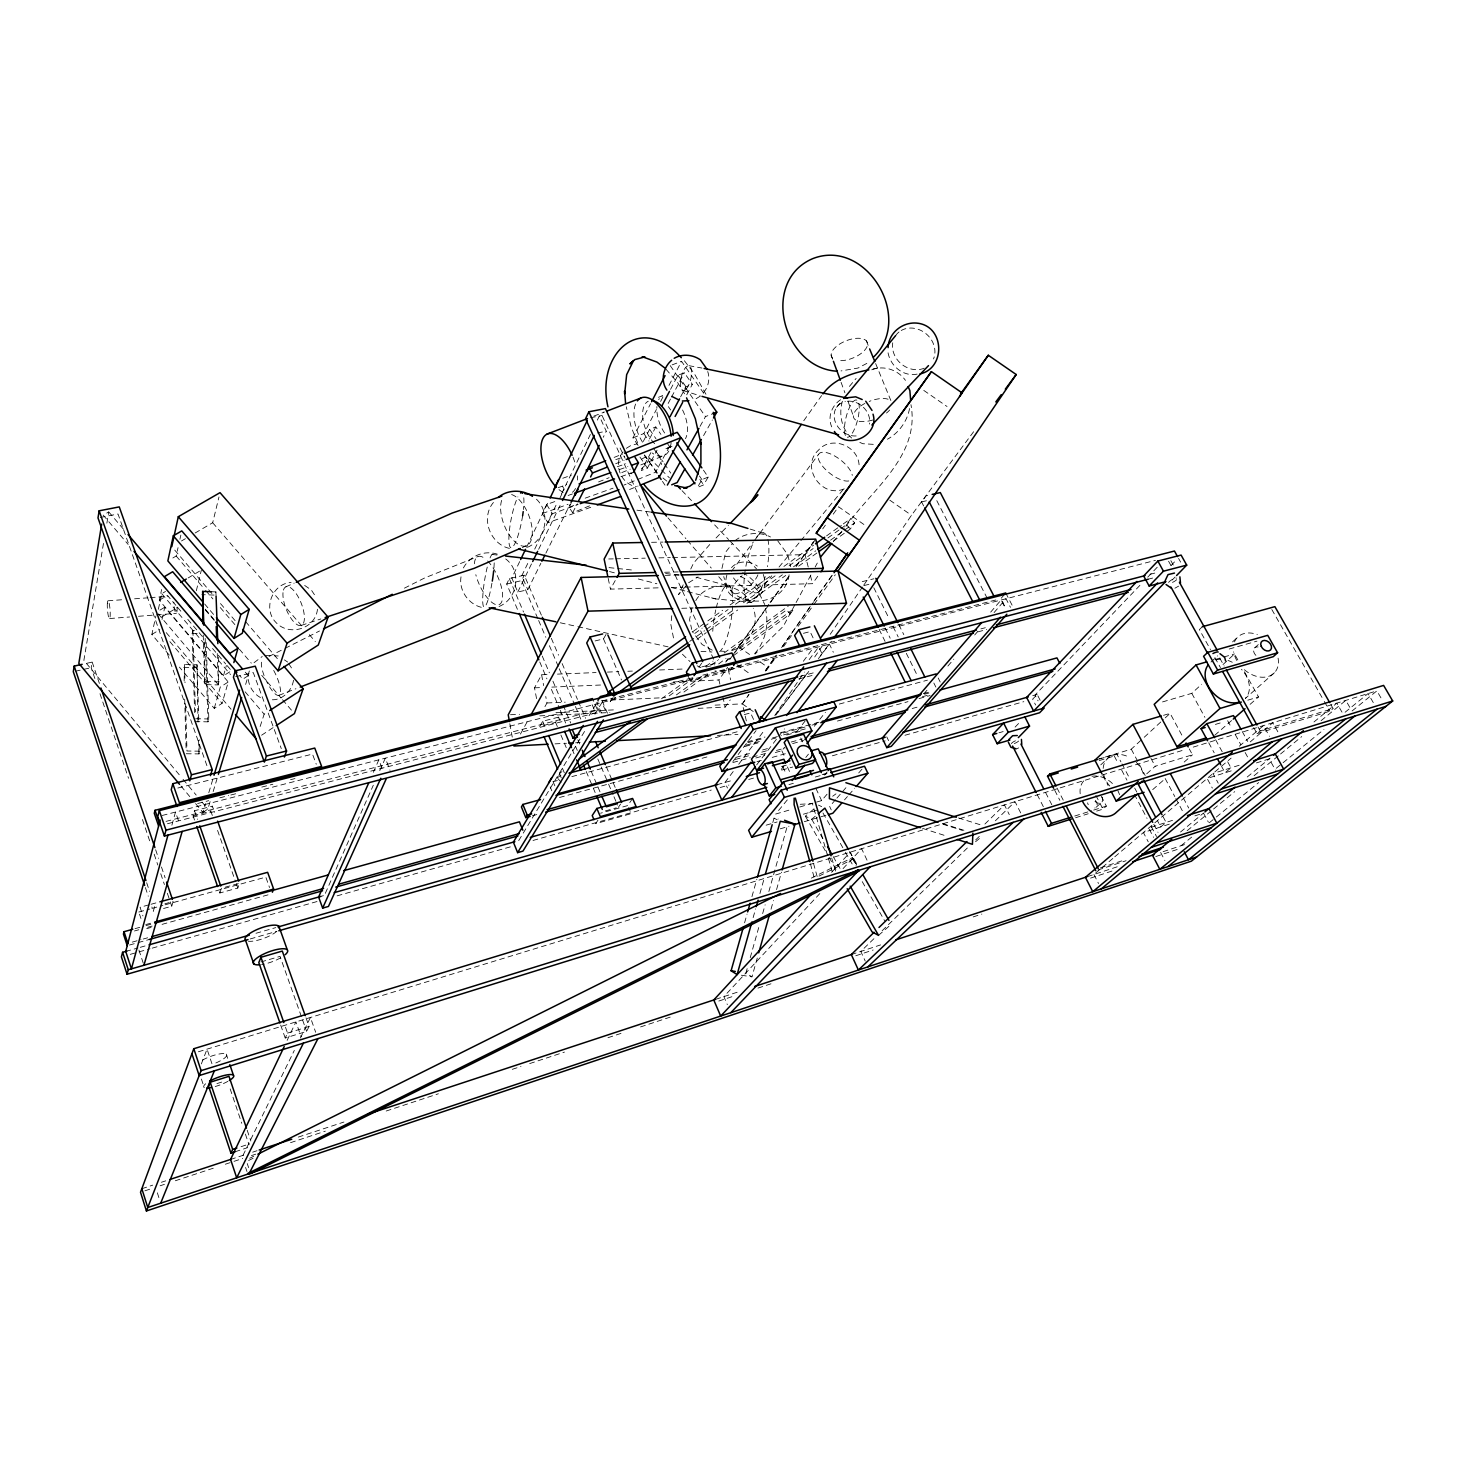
<?xml version="1.0" encoding="UTF-8"?>
<svg xmlns="http://www.w3.org/2000/svg" width="1466" height="1466" viewBox="0 0 1466 1466"><rect width="100%" height="100%" fill="white"/><g stroke="black" fill="none" stroke-linecap="round" stroke-linejoin="round"><path stroke-width="0.75" stroke-dasharray="5 3.75" d="M461.02 576.834C458.528 591.238 469.945 606.264 484.385 607.859M671.758 615.72L670.86 624.534L673.81 639.543M103.481 543.41L83.874 660.36L181.601 777.585M106.871 523.179L108.759 511.927L105.021 514.035M94.85 678.538L91.204 667.69L92.175 662.082L84.185 663.878M842.4 401.263C838.387 414.823 841.851 430.784 853.487 439.543M789.111 574.8C784.695 609.141 730.618 610.039 723.783 576.541M726.898 574.984C716.966 609.306 775.129 608.188 763.126 574.012M721.932 568.496L725.743 552.022L732.395 543.574M691.989 607.895L689.57 619.697L691.732 629.445M909.543 408.519C907.289 421.292 898.805 433.001 887.425 439.232M169.268 655.1L151.859 634.466L155.836 616.141M227.12 665.619L231.481 670.768L223.455 675.826L159.299 600.254L161.626 589.515M158.346 609.288L161.755 593.693L165.53 591.439M162.03 619.477L164.76 607.236L228.238 682.002L222.099 703.35L214.256 708.371L179.42 667.122M172.86 557.978L176.177 556.017L178.046 547.643M179.915 539.268L180.849 535.072M195.143 532.983L212.68 522.739L218.984 496.956M196.334 590.743L201.373 570.054M184.148 680.975L184.478 664.465L197.012 664.794L198.845 721.62M194.63 712.586L192.174 633.532L192.926 630.508L197.232 630.637M198.002 722.115L197.012 664.794M211.489 591.733L215.905 591.898L215.081 595.104L201.868 594.646M218.342 657.116L218.397 684.915L204.892 684.622L204.269 638.736M171.888 825.211L175.499 812.072L179.2 822.811M154.645 906.593L153.307 911.321L151.878 906.996M186.237 753.744L199.01 753.909L199.413 739.817M194.905 721.62L208.025 721.84L208.832 718.963L206.193 642.181M744.581 922.81L747.037 914.088M751.948 896.642L756.859 879.197M772.802 822.536L774.011 818.175L778.208 818.999M753.139 917.624L755.613 908.865M759.919 893.527L764.244 878.207M747.147 968.641L745.901 973.039L751.966 976.851L757.501 957.225M750.244 957.628L759.553 924.588M762.65 913.575L765.142 904.779M768.862 891.548L787.462 825.486M771.024 909.232L773.48 900.509M776.559 889.605L781.47 872.16M214.256 708.371L220.285 687.059L228.238 682.002M223.455 675.826L226.35 665.619M194.538 820.062L193.054 815.774L194.52 810.735L212.387 806.135L214.641 812.567M163.551 908.499L171.742 906.245L173.135 901.498L164.907 903.771M195.601 803.625L202.913 812.384L205.515 803.643M208.795 792.721L213.376 777.438M202.913 812.384L207.842 809.085L210.499 800.326M213.156 791.585L218.452 774.085M245.628 684.439L248.267 675.679L245.298 672.198M212.332 815.444L210.829 811.174L212.387 806.135M293.512 680.242C291.954 690.834 281.985 700.858 270.844 699.703M317.481 609.27C315.392 629.024 288.949 636.757 275.828 622.354C262.616 608.83 272.291 583.376 291.111 582.497M249.33 670.952C245.518 682.276 252.427 694.866 263.55 698.989M260.142 726.495L264.155 714.18L267.875 711.761M219.863 892.977L221.476 888.231L239.489 883.283L237.804 888.048L219.863 892.977L218.379 888.689M201.337 1063.931L207.054 1049.143L212.149 1064.334M373.354 772.307L378.814 759.846L382.754 770.053M325.324 893.325L373.317 785.208M379.767 770.658L385.32 758.179L390.048 770.401M306.009 1017.844L309.069 1026.457L306.632 1031.404L285.21 1038.02L287.538 1033.09L284.587 1024.661M287.134 1040.384L295.912 1021.912L301.153 1036.774M517.425 609.306L506.705 584.018L509.307 578.557L524.278 575.185L541.394 615.17M590.743 507.273L547.899 522.757L542.328 513.54L546.671 504.487L555.284 501.409M683.229 584.842L678.52 594.701L687.169 584.458M690.743 569.046L693.565 563.127L709.856 544.399M519.66 561.606L511.817 577.989L517.773 592.026L527.778 589.735L540.862 563.31M526.532 547.258L549.09 500.126M527.742 563.457L521.786 575.753L527.778 589.735M534.705 549.127L557.575 502.032M561.551 493.84L590.377 434.467M597.34 420.119L599.319 416.032L606.264 431.224L603.241 437.308M547.899 522.757L552.279 513.76L578.117 504.469M559.7 498.477L564.227 489.149L560.8 483.523M537.747 618.414L521.603 580.646L524.278 575.185M713.667 659.26L602.068 415.501L603.754 412.038M517.773 592.026L531.682 563.549M538.645 549.31L561.496 502.545M243.008 1155.336L294.318 1050.407M300.365 1038.056L310.425 1017.477L315.685 1032.284M545.883 553.158L570.036 504.377M589.534 505.862L572.675 512.752L569.12 507.346L571.099 503.369M572.675 512.752L576.651 504.78M638.095 445.426L632.964 437.858L650.556 403.736M632.964 437.858L643.867 433.551L656.42 409.472M660.616 401.446L663.75 395.435M668.991 385.393L681.543 361.314L703.735 393.309M643.281 441.413L649.603 429.373L655.797 426.936L660.909 434.412M670.548 389.37L677.952 375.223L684.347 372.785L692.337 384.33L685.886 396.388M649.456 438.975L655.797 426.936M670.493 399.045L667.305 405.111L670.658 409.967M671.575 397.029L684.347 372.785M650.886 452.609L641.302 470.568L647.404 468.094L657.043 450.135M680.609 396.846L685.96 386.786L692.337 384.33M795.03 604.505L783.375 626.202L754.99 654.111M796.093 602.526L810.936 574.892M815.169 566.994L817.295 563.054M536.556 698.622L534.522 687.847L541.595 674.763L548.394 674.488M669.632 446.287L655.522 472.235L623.911 485.081M520.412 734.118L528.053 720.227M700.033 426.386L705.476 416.601L713.026 413.614M544.931 706.649L546.983 702.984L545.737 696.478M658.142 587.848L610.461 589.13L615.958 579.272M558.583 717.149L542.677 721.254L539.745 726.476L555.577 722.371L558.583 717.149L561.148 723.251M703.57 435.604L712.384 419.954M595.104 640.935L603.497 638.901L606.924 632.909M708.188 477.055L701.939 479.639L697.413 487.482L703.625 484.898L708.188 477.055L703.149 469.706M589.057 715.72L596.057 704.047L601.042 715.61M518.707 840.623L585.557 729.756M594.939 714.199L601.976 702.526L606.136 712.146M561.148 782.258L557.282 777.841L560.342 772.802L564.025 770.108M612.55 697.926L610.204 701.774L615.757 697.798M701.701 663.145L698.677 667.69L715.555 663.402L717.607 660.36M597.981 820.172L595.636 823.69L631.223 813.63L628.621 807.583M687.994 675.661L690.431 681.049L692.832 677.439M803.771 420.705L821.638 395.545M618.45 807.216L620.576 804.064M632.597 798.457L627.76 805.567L600.565 813.209M725.725 662.046L728.199 658.417M774.744 715.518L804.413 672.069M814.73 656.951L823.764 643.739M830.214 634.283L862.466 587.06M863.749 585.172L911.467 515.281L975.385 429.355M732.23 655.943L768.789 604.377M719.898 684.146L718.926 679.967L727.704 667.213M808.242 567.085L805.036 554.643L815.701 539.14M732.304 667.323L729.793 670.933L690.431 681.049M765.38 670.768L775.826 655.797M782.368 646.433L812.421 603.351M813.74 601.481L832.028 575.258M746.359 720.942L742.346 703.863L748.888 694.481M765.893 670.109L776.357 655.119M781.58 647.624L813.337 602.434M814.271 600.767L832.761 574.58M840.861 528.676L846.413 524.7L850.683 518.616L854.66 522.849L850.372 528.914L833.751 540.881M733.458 655.668L790.266 613.906L794.041 608.573L735.217 651.747M698.054 708.353L725.194 707.07L730.27 699.887M685.373 587.115L812.512 583.688L819.732 573.481M770.108 602.526L789.826 574.91M796.405 565.711L813.52 541.76M822.719 528.878L825.358 525.195M833.238 514.145L838.515 506.778L866.461 526.276M729.702 659.627L733.678 654.038M735.016 652.187L769.503 603.9M770.823 602.05L789.386 576.046M796.02 566.756L813.264 542.622M765.362 671.08L767.964 667.451L758.765 660.983M715.078 705.128L742.346 703.863L748.979 694.627M766.26 670.658L776.888 655.907M783.522 646.671L791.493 635.603M798.127 626.385L812.75 606.099M814.07 604.249L835.327 574.745M493.437 502.471C479.712 518.616 491.11 546.488 512.055 548.834M463.384 567.947C469.926 555.852 484.183 549.97 497.304 554.148M923.653 505.953L921.564 501.885L926.072 495.82L930.14 494.903M731.589 571.227L753.341 541.999M754.697 540.166L818.578 454.313M803.331 661.276L814.125 646.781M732.908 761.55L756.053 730.599M809.177 659.608L818.706 646.854L822.609 655.027M777.823 712.183L809.36 670.402M820.319 655.852L831.295 641.32M733.202 771.556L724.955 782.477L727.466 788.048M738.699 764.262L764.812 729.683M775.807 715.115L808.792 671.428M818.413 658.674L829.408 644.105L833.329 652.26M756.658 764.922L766.37 752.296M767.763 750.5L771.941 745.095M773.333 743.299L777.493 737.893M778.886 736.079L784.438 728.877M775.331 752.553L781.836 750.739L784.567 747.257M796.863 731.552L805.072 721.089M623.105 451.913C612.586 463.787 620.998 484.458 636.446 486.675M695.782 600.62C706.997 580.426 740.367 581.782 750.226 602.618M814.29 726.275L825.413 712.274M781.268 769.375L784.017 765.948M703.57 392.43C708.518 387.024 710.075 378.43 707.73 371.521M805.787 757.446L808.444 754.147M836.628 407.273L840.934 402.032M778.556 810.533L788.671 798.237M833.201 541.742L844.508 528.053M845.919 526.331C872.178 489.296 920.373 455.669 910.954 404.671M758.673 591.659L771.776 575.826M779.051 567.03L799.428 542.42M800.876 540.661L843.078 489.681M824.46 775.111L827.172 771.886M849.419 386.401L856.144 378.411M799.721 807.015L821.601 800.601L827.062 794.205M1004.522 594.408L1000.838 598.696L1005.658 607.987M990.686 612.11L1001.076 600.015L1005.548 608.628M924.001 693.693L926.988 690.248M947.861 666.077L953.816 659.169M974.688 634.998L977.675 631.553M994.076 612.568L1006.006 598.751L1010.477 607.345M835.473 799.776L829.664 806.483L831.24 809.873M836.921 798.109L847.091 786.362M858.71 772.949L863.071 767.927M844.489 799.905L847.421 796.569M848.869 794.902L854.715 788.232M731.479 567.672C737.801 560.269 749.877 560.507 757.336 566.096M831.607 872.325L850.225 852.167L855.887 864.317M819.824 893.564L723.874 996.623L727.338 1004.65M843.042 868.623L861.623 848.667L867.304 860.78M1139.907 585.355L1035.051 695.049L1038.075 700.876M1147.731 577.164L1158.69 565.711M754.66 653.634C765.399 641.723 769.284 624.058 765.399 608.555M1040.164 700.272L1037.158 694.444L1032.632 699.172L1035.619 704.999M1015.095 727.099L1020.684 721.309M1171.041 565.528L1176.795 559.554M716.049 538.004L728.455 525.176M1172.25 579.95L1175.146 576.999M984.914 824.039L1004.448 804.926L1009.286 814.601M254.058 662.669L262.231 656.511M873.919 938.698L860.799 951.434L865.233 961.091M882.129 930.727L969.099 846.285M975.678 839.908L980.589 835.144M995.359 820.795L1015.058 801.682L1020.867 813.264M1202.34 626.715L1199.371 629.592L1210.458 649.585M1100.783 764.849L1107.38 758.692M1210.989 662.027L1217.623 655.852M1232.54 641.925L1237.506 637.289M1099.207 760.579L1114.27 756.016L1116.689 753.781L1120.922 761.844M1097.008 759.535L1131.294 749.181L1142.619 738.736M1144.231 737.251L1163.638 719.348M1165.25 717.845L1170.106 713.374L1182.879 737.05M1162.538 701.921L1191.785 693.345L1201.644 684.255M1222.992 664.556L1234.482 653.946L1238.862 661.771M1254.603 647.954L1260.284 642.768M1096.22 807.198L1101.772 802.195M1096.66 811.101L1102.982 809.122L1106.354 806.098L1101.241 796.24M1146.705 773.846L1155.19 766.278L1192.463 754.788L1189.274 748.888M1274.394 672.766L1245.349 698.421A25.05 18.417 43.6 0 0 1241.464 669.266M1152.697 789.624L1164.297 779.472M1184.18 762.063L1192.463 754.788M1214.709 735.309L1231.55 720.557M1250.095 704.34L1258.506 696.955L1243.223 669.596M878.537 935.381L891.2 924.331M1239.283 746.212L1263.49 725.597L1269.446 736.317M1253.723 727.612L1257.04 733.605L1260.192 730.929L1333.107 708.518L1330.871 704.596M1095.652 873.021L1113.024 858.288M1114.765 856.822L1231.128 758.105M1250.223 741.906L1272.8 722.738L1278.773 733.44M813.557 809.269L805.347 816.177L811.688 819.237L816.635 815.078M1178.627 586.125L1174.889 588.214M975.568 841.722L981.835 836.536M1180.533 832.01L1203.366 813.19M1247.254 776.998L1270.087 758.16M1313.994 721.968L1336.827 703.13L1342.453 712.971M1257.04 733.605L1329.845 711.193L1333.107 708.518M1187.112 830.746L1211.796 810.46M1213.555 809.012L1234.72 791.64M1254.108 775.697L1278.792 755.43M1280.551 753.982L1301.716 736.592M1321.104 720.667L1345.788 700.381L1351.432 710.185M1181.065 845.735L1191.656 837.123M1209.285 822.774L1214.581 818.468M1216.34 817.02L1258.689 782.569M1276.318 768.221L1323.945 729.463M1345.11 712.238L1368.053 693.583L1373.697 703.295M1352.092 710.973L1376.886 690.871L1382.511 700.565M626.33 448.321L631.571 445.059L637.197 443.923M700.4 396.04L694.774 399.54M676.376 694.921L703.955 674.69M718.67 663.896L726.018 658.491M683.962 692.025L707.785 674.525M726.128 661.056L731.626 657.006M840.604 399.705C831.937 405.404 827.282 417.04 831.717 426.844M661.533 698.769L689.148 678.575M705.696 666.462L713.062 661.093M724.112 653.011L788.506 605.898M557.282 777.841L560.965 775.148M669.192 695.892L693.033 678.428M711.376 664.996L718.707 659.627M731.552 650.208L786.582 609.911L790.266 613.906M832.67 796.258L835.968 793.857M689.716 641.393L704.541 630.746M706.392 629.409L732.34 610.754M743.464 602.764L782.386 574.8M793.509 566.811L815.737 550.831M830.562 540.166L854.66 522.849M697.028 639.286L706.264 632.634M708.115 631.296L737.673 610.021M746.909 603.387L785.721 575.46M798.64 566.151L817.112 552.847M734.869 540.826C744.526 532.818 759.406 531.15 770.493 536.977M693.015 631.516L705.989 622.225M707.84 620.888L722.683 610.259M730.105 604.945L770.914 575.735M783.907 566.426L813.575 545.187M826.567 535.878L841.411 525.249M843.262 523.93L850.683 518.616M694.792 633.44L702.196 628.126M704.028 626.807L728.071 609.563M735.474 604.267L776.155 575.093M789.093 565.803L813.135 548.559M827.923 537.949L839.01 529.996M261.589 735.217L274.344 726.824M248.267 675.679L242.806 679.179L239.856 675.716M688.617 582.753L698.073 576.889M866.827 363.403L857.976 368.058L841.044 370.916M151.859 634.466L159.757 629.665M161.755 616.911L177.313 607.529M159.941 610.131L164.76 607.236M188.179 577.934L199.504 571.172M159.299 600.254L167.399 595.398L176.14 605.678M181.509 540.954L185.412 538.682M741.301 664.703L733.696 668.826L719.128 671.501L714.987 670.915M268.974 656.475L283.121 649.346M285.137 648.32L319.515 630.985M404.414 588.159L424.627 577.971L477.898 556.549M527.448 547.294C547.166 539.25 551.418 510.351 534.174 497.267M499.063 606.503C517.81 598.898 522.189 570.989 505.44 558.748M249.678 1158.268L253.783 1156.216M811.321 878.134L852.314 857.683L856.639 864.83M248.615 1160.504L254.754 1157.444M819.036 876.082L853.798 858.746M1018.723 747.898L1016.909 748.668M285.852 586.84L294.171 583.156M522.281 547.533L526.459 545.737M629.574 489.516L638.003 486.071M569.12 507.346L577.549 503.919M598.568 481.929L609.123 477.678M621.804 472.565L630.27 469.157M640.844 464.905L664.08 455.541M667.323 448.175L673.407 445.737M615.702 463.714L624.113 460.361M614.126 457.41L622.555 454.075M278.852 695.36L295.93 688.727M658.454 397.304L662.54 395.728A25.234 13.194 68.8 0 0 658.71 399.668M593.858 416.106L604.505 412.019M672.106 364.887L681.543 361.314M542.328 513.54L568.038 504.322M585.172 498.165L613.026 488.178M568.13 495.471L572.363 493.969M620.906 476.67L633.569 472.162M558.234 487.647L566.682 484.66M617.314 466.756L625.762 463.769M619.385 469.596L627.869 466.591M562.742 478.264L571.227 475.277M615.775 459.628L624.259 456.641M732.065 650.391C749.254 645.663 759.791 624.901 753.304 608.28M301.373 625.377L320.816 618.964M1100.416 867.909L1124.257 860.047M1097.942 869.998L1126.09 860.725M141.836 1188.724L152.702 1185.151M161.388 1182.274L165.731 1180.845M230.583 1159.441L243.961 1155.025M252.647 1152.166L257.008 1150.718M298.276 1137.103L343.924 1122.04M715.775 999.299L739.377 991.511M851.306 954.568L880.626 944.892M1087.552 876.595L1119.639 866.003M1163.106 851.673L1185.114 844.398M144.877 1190.832L151.401 1188.669M160.087 1185.792L164.43 1184.363M175.315 1180.771L216.62 1167.101M225.306 1164.224L231.83 1162.08M234.01 1161.347L242.696 1158.488M251.401 1155.611L255.744 1154.163M290.525 1142.674L325.324 1131.166M386.181 1111.026L438.371 1093.783M512.275 1069.337L520.98 1066.46M529.684 1063.583L564.465 1052.093M607.95 1037.708L620.979 1033.402M640.55 1026.933L670.988 1016.854M718.816 1001.04L734.045 996.019M757.959 988.102L770.988 983.796M855.778 955.759L873.168 950.005M973.186 916.928L981.872 914.069M1090.576 878.116L1112.309 870.932M1155.794 856.547L1179.709 848.649M241.084 1146.669L249.477 1143.92M235.11 1151.763L247.644 1147.64M1169.337 824.149L1143.388 832.541L1148.245 841.832M1194.9 815.866L1201.35 813.777M1172.543 820.337L1148.684 828.052L1153.559 837.361M844.196 488.819C821.84 498.916 799.923 466.903 818.431 450.209C831.46 434.944 858.966 446.049 859.131 466.005M1074.706 816.031L1091.584 810.735M1093.709 810.075L1106.354 806.098M1239.173 765.252L1212.987 773.498L1218.228 783.192M1075.604 817.735L1088.23 813.758M1231.22 770.859L1207.123 778.464L1212.345 788.103M1256.38 762.925L1269.226 758.875L1275.512 770.255M216.913 1083.594L225.196 1080.992M871.757 369.799C883.76 364.961 898.108 369.89 905.457 380.372M287.538 1033.09L309.069 1026.457M198.405 1051.782L1184.491 749.786M1193.232 747.11L1376.886 690.871M1099.445 758.985L1116.689 753.781M1215.387 724.424L1223.56 721.95M1247.804 700.162L1258.506 696.955M780.224 828.84L788.983 826.238M804.321 821.693L826.238 815.206M1163.528 715.316L1170.106 713.374M766.132 825.175L777.09 821.968M803.368 814.216L816.525 810.35M775.661 814.051L790.98 809.562M260.93 961.953L280.043 956.382L306.632 1031.404M998.932 732.798L1003.147 731.589M255.982 933.274L275.791 927.611M1215.277 659.443L1221.673 657.611M1223.817 657.006L1234.482 653.946M822.224 774.543L827.575 773.022M250.21 938.955L276.598 931.386M788.946 784.585L793.344 783.32M815.334 777.017L826.329 773.865M1229.204 649.017L1256.967 641.137M125.728 951.416L138.024 947.952M140.223 947.329L146.838 945.46M318.617 897.027L324.407 895.396M717.149 784.677L733.037 780.187M781.525 766.516L790.339 764.043M1032.76 695.69L1037.158 694.444M130.217 954.366L136.814 952.497M139.013 951.874L150.027 948.759M152.226 948.135L317.297 901.462M337.107 895.854L510.993 846.688M533.001 840.458L711.285 790.046M720.081 787.554L728.895 785.061M748.705 779.472L755.302 777.603M781.708 770.126L792.721 767.011M832.34 755.815L885.171 740.88M904.962 735.272L1023.818 701.664M132.233 942.125L141.029 939.651M143.228 939.028L147.626 937.8M605.385 810.9L616.27 807.839M129.429 945.057L136.008 943.206M138.207 942.583L149.184 939.504M135.019 928.656L143.796 926.219M145.995 925.596L152.592 923.763M732.835 762.558L750.262 757.702M752.443 757.097L765.509 753.469M776.412 750.445L785.135 748.026M134.451 930.983L138.867 929.756M147.681 927.3L152.079 926.072M755.833 757.977L764.501 755.576M146.692 928.656L151.09 927.428M162.066 924.368L269.579 894.425M756.969 761.642L761.33 760.433M772.234 757.391L785.318 753.744M736.225 757.262L751.618 752.993M762.613 749.951L769.21 748.118M791.219 742.034L802.214 738.992M912.2 708.518L918.797 706.704M532.396 815.774L536.794 814.546M735.254 759.498L748.485 755.833M761.715 752.15L768.331 750.317M792.593 743.592L803.606 740.532M145.794 924.57L152.409 922.737M747.972 742.676L761.221 739.047M783.284 733L809.782 725.725M811.981 725.12L818.596 723.306M924.533 694.243L928.949 693.015M138.794 912.035L149.752 909.03M151.933 908.425L162.891 905.42M165.072 904.815L265.822 877.126L269.542 887.553M746.139 745.168L761.569 740.935M772.582 737.911L781.396 735.492M783.595 734.869L805.622 728.822M922.407 696.735L929.004 694.902M559.499 797.504L674.195 765.948M685.227 762.925L707.29 756.859M744.783 746.542L760.231 742.291M771.244 739.249L777.86 737.435M786.692 735.016L802.14 730.764M837.416 721.052L908.004 701.646M919.035 698.604L930.067 695.562M148.854 904.87L140.058 907.271L142.935 915.92M151.053 904.265L157.65 902.451M747.403 741.851L765.014 737.013M780.407 732.798L820.025 721.932M923.452 693.565L930.049 691.769M552.939 781.763L557.337 780.553M571.832 776.632L740.183 730.966M839.303 704.065L927.428 680.169M744.27 714.602L750.555 712.916L754.129 720.649M799.923 676.394L815.371 672.344M980.919 628.877L985.335 627.723M798.713 678.996L814.198 674.928M977.895 631.864L986.728 629.537M1148.19 579.217L1152.624 578.062M193.054 815.774L210.829 811.174M167.454 823.745L595.691 712.934L590.78 701.518M1149.93 574.36L1156.234 572.711M691.732 677.988L596.79 702.342L601.28 712.733M702.764 675.148L998.621 599.264M162.213 815.481L1155.483 560.36M166.024 821.381L597.487 709.984L592.539 698.549M706.044 667.067L714.785 664.831M197.653 803.515L208.722 800.693M219.772 797.852L228.623 795.58M230.84 795.012L237.474 793.326M261.791 787.077L272.859 784.255M290.543 779.71L294.978 778.574M177.844 788.03L312.478 754.092L316.271 764.226M803.46 633.312L810.093 631.626L813.996 639.762M862.246 581.617L873.864 578.777M864.06 585.539L869.851 584.109M235.641 676.706L253.288 672.601L281.289 748.613M921.564 501.885L927.648 500.492M506.705 584.018L521.603 580.646M75.297 671.263L91.204 667.69M873.076 368.974L877.291 368.076M597.468 432.965L606.264 431.224M590.541 417.737L602.068 415.501M100.238 517.461L118.031 513.998L207.402 767.066M265.474 655.467L278.21 655.962M109.602 618.542L129.631 616.984M138.519 616.288L154.095 615.079M156.331 614.914L176.341 613.356M107.898 600.803L123.456 599.649M134.579 598.806L147.938 597.816M150.155 597.633L167.949 596.314M800.234 804.284L812.439 803.606L827.759 856.181M917.111 374.123C902.286 377.147 888.634 364.448 887.681 349.824M555.028 743.867L566.462 743.28M575.607 742.804L580.188 742.566M717.369 735.419L737.948 734.356M510.498 714.73L519.587 714.308M555.944 712.604L615.06 709.837M539.8 715.848L609.893 712.531M546.983 702.984L565.235 702.159M601.738 700.491L665.619 697.614M534.522 687.847L541.357 687.554M600.547 685.025L550.465 687.169L559.426 708.298M673.389 681.928L718.926 679.967M557.483 674.122L596.057 672.564M607.419 672.088L618.762 671.63M627.833 671.263L632.377 671.08M659.608 669.98L684.585 668.954M681.8 608.298L693.235 607.95M671.758 587.481L683.101 587.17M664.593 572.271L678.208 571.923M665.234 575.368L678.868 575.02M608.702 558.967L613.264 558.876M615.537 558.821L645.223 558.161M658.912 557.868L670.329 557.611M672.619 557.556L805.036 554.643M651.545 542.31L662.944 542.09M199.779 751.178L186.988 751.013L185.596 703.185M195.693 718.743L208.832 718.963M205.716 681.562L219.259 681.855M183.763 667.342L196.279 667.653M192.174 633.532L200.732 633.788M873.278 444.345L862.759 443.703L859.039 442.036M721.015 651.142L724.809 651.38M700.986 651.362L711.908 652.022M687.517 591.641L715.756 598.934L751.472 602.251M609.013 567.617L631.626 569.981M665.564 573.536L679.143 574.965M492.063 554.441L498.788 555.229M636.922 510.168L651.49 512.184M741.375 975.22L751.966 976.851M688.965 365.675L701.939 368.058M560.269 622.775L575.68 626.202M577.879 626.697L668.111 646.854M609.508 571.557L616.16 573.279M638.296 578.978L656.878 583.743M671.483 587.536L685.318 591.073M711.578 597.835L715.756 598.934M696.075 577.201L729.866 586.253M683.101 390.561L699.905 395.71M750.097 529.079L765.124 533.697M958.489 817.955L980.131 824.717M942.455 823.525L964.188 830.379M942.95 824.24L962.392 830.397M922.59 828.4L946.431 836.023M818.486 805.127L821.675 806.63M740.385 576.45L746.414 579.308L757.629 590.358L764.794 604.597M697.138 665.802L700.895 667.653M774.011 818.175L777.145 819.714M712.256 650.189L702.122 644.509L692.172 631.406M304.653 585.429L311.305 589.973L315.996 597.047M284.404 659.883L287.666 662.046M923.782 390.414L947.036 406.503M889.825 500.181L911.467 515.281M738.534 646.726L749.566 654.496M736.995 664.739L749.731 673.719M742.346 703.863L753.249 711.541M662.98 478.008L667.36 481.526M682.423 654.221L689.991 661.569M648.907 457.465L659.975 468.479M661.551 470.036L669.449 477.898M666.059 369.285L677.713 382.699L684.567 393.804M682.02 490.652L692.887 502.068M714.62 524.883L728.584 539.543M730.141 541.174L756.529 568.881M657.226 472.693L644.49 455.614M846.413 524.7L850.372 528.914M212.68 522.739L303.407 627.796M309.363 634.686L315.318 641.577M667.983 517.846L685.905 538.627M687.389 540.368L711.285 568.075M718.743 576.743L732.194 592.337M245.628 621.657L278.082 659.517M174.729 550.098L207.201 588.049M208.667 589.772L213.101 594.939M220.486 603.571L235.256 620.814M176.177 556.017L204.104 588.636M205.57 590.358L212.918 598.934M220.248 607.529L234.945 624.699M204.635 603.974L214.934 616.032M205.222 609.16L214.128 619.605M239.398 649.2L251.291 663.145M261.699 675.331L281.032 697.963M282.517 699.703L291.441 710.149M205.332 609.984L214.238 620.411M108.759 511.927L125.086 531.095M103.17 515.079L128.147 544.454M177.588 607.4L181.967 612.531M187.795 619.385L203.811 638.223M212.552 648.503L225.654 663.915M161.755 593.693L230.51 674.58M245.134 691.805L264.155 714.18M158.2 613.814L220.285 687.059M166.226 632.634L231.06 709.232M169.909 641.668L222.099 703.35M183.048 779.326L196.187 795.085M202.015 802.085L207.842 809.085M181.014 786.088L189.774 796.606M684.365 360.746L694.316 373.573L706.282 394.849M777.658 540.716L787.718 554.624L790.65 566.664M653.268 448.101L659.92 457.117L661.587 464.612M677.952 375.223L685.96 386.786M670.219 365.602L705.476 416.601M699.429 475.955L701.939 479.639M699.868 479.4L703.625 484.898M667.396 443.483L671.153 448.981M649.603 429.373L655.98 438.755M643.867 433.551L648.998 441.083M656.676 452.389L663.072 461.827M664.355 463.714L670.75 473.133M644.49 454.881L657.299 473.793M662.43 481.361L664.978 485.136M639.927 457.026L647.404 468.094M288.765 663.731L292.064 668.826M546.671 504.487L552.279 513.76M811.688 819.237L823.012 838.918M833.219 856.639L840.018 868.44M805.347 816.177L827.96 855.393M829.096 857.353L837.013 871.079M1271.81 609.508L1323.157 699.465M1324.256 701.426L1329.845 711.193M849.602 851.453L857.482 865.252M822.976 812.97L844.288 850.262M845.406 852.222L852.149 863.987M862.246 881.652L884.694 920.886M1178.572 558.436L1180.643 562.138M1170.839 560.635L1173.918 566.169M1168.567 561.221L1171.646 566.756M1219.804 658.179L1224.165 666.04M1258.011 726.989L1260.192 730.929M1214.893 657.593L1220.445 667.598M1242.252 731.552L1247.749 741.521M1227.647 720.722L1230.927 726.678M1235.288 734.631L1240.749 744.563M1245.129 752.498L1248.409 758.453M1191.785 693.345L1204.887 717.332M1215.607 739.707L1222.204 751.765M1227.683 761.807L1230.964 767.836L1225.063 772.802L1221.801 766.791M1208.717 742.767L1214.178 752.773M1203.494 813.08L1208.387 822.188M1183.337 797.999L1188.706 808.041M1165.177 778.519L1174.779 796.551M1175.842 798.549L1183.3 812.567M1150.938 758.307L1155.19 766.278M1131.294 749.181L1145.203 775.477M1163.033 816.617L1166.093 822.426L1160.742 826.916L1157.554 820.868M1121.985 763.859L1129.406 777.97M1134.702 788.048L1136.828 792.08M1153.779 824.332L1158.03 832.395M1114.27 756.016L1117.44 762.063M1121.673 770.108L1126.951 780.169M1134.354 794.26L1137.524 800.308M1138.587 802.323L1147.035 818.413M1151.268 826.476L1156.546 836.536M1160.651 852.479L1164.884 860.524M1103 775.771L1108.058 785.501M1005.749 592.979L1012.548 606.026M1095.853 795.36L1102.982 809.122M936.792 500.657L987.956 599.704M1057.059 788.067L1063.235 800.143M1054.732 790.284L1059.863 800.326M1093.929 874.506L1098.51 883.485M1045.625 792.593L1051.8 804.724M1037.177 794.535L1043.334 806.667M938.185 677.988L940.219 682.057M933.842 683.028L935.858 687.078M898.823 624.626L903.826 634.686M873.809 587.738L889.056 618.487M893.106 626.697L898.2 636.94M906.318 653.341L917.496 675.881M885.207 628.108L890.192 638.223M879.105 629.299L885.061 641.393M637.6 442.732L631.168 426.973L626.257 406.742M620.081 447.991L625.084 458.253M886.747 736.848L888.579 740.642M800.693 737.948L802.507 741.869M852.314 857.683L856.107 865.82M815.939 788.451L821.601 800.601M781.836 750.739L784.457 756.419M787.407 766.938L790.082 772.729M782.807 766.645L786.362 774.323M603.497 638.901L621.511 679.986M602.068 700.73L607.474 713.246M551.326 638.333L558.528 655.174M562.138 663.585L577.457 699.355M578.374 701.463L585.575 718.303M606.319 766.718L615.335 787.755M538.645 620.503L545.828 637.289M549.402 645.681L558.381 666.663M559.261 668.771L574.507 704.431M575.405 706.52L580.793 719.11M597.816 758.967L607.694 782.056M608.592 784.145L613.063 794.645M613.961 796.734L617.553 805.127M509.307 578.557L523.545 612.055M542.237 656.017L549.365 672.784M552.92 681.159L570.732 723.031M577.861 739.78L579.638 743.958M591.201 771.189L600.107 792.116M539.763 661.954L546.91 678.813M560.305 710.405L565.674 723.031M575.497 746.212L577.292 750.427M586.217 771.482L592.484 786.234M593.364 788.341L595.159 792.556M572.326 749.657L574.049 753.726M555.577 722.371L557.355 726.586M560.91 735.016L566.242 747.642M542.677 721.254L546.103 729.408M562.376 768.166L564.96 774.286M559.334 773.223L561.881 779.326M553.195 781.873L554.844 785.831M550.171 786.894L551.821 790.834M866.259 340.717L869.668 349.018M875.642 363.55L890.998 400.896A20.652 9.364 -21.6 0 0 869.21 401.427M831.13 354.992L832.651 359.188M841.081 382.333L844.929 392.851M847.989 401.281L853.359 415.996M217.573 830.397L235.55 881.634M236.301 883.778L237.804 888.048M280.684 1025.101L285.21 1038.02M194.52 810.735L197.525 819.347M226.295 1054.164L227.706 1058.342M92.175 662.082L99.468 683.651M155.634 849.73L158.548 858.361M161.462 866.992L165.108 877.786M99.981 693.711L128.532 778.299M142.44 819.494L150.503 843.353M154.168 854.202L157.815 865.032M160.747 873.718L164.412 884.548M167.344 893.234L169.543 899.739M170.276 901.902L171.742 906.245M247.204 1130.268L250.851 1141.061M230.18 1088.926L241.762 1123.322M245.39 1134.061L249 1144.799M247.259 1163.564L248.615 1167.632M245.573 1167.449L246.948 1171.517M146.673 882.752L149.569 891.42M145.391 887.571L148.268 896.202M201.392 1079.049L204.195 1087.442A16.071 3.903 -20.6 0 1 205.661 1083.777M139.508 914.179L140.938 918.486M138.94 950.06L143.228 963.107M157.357 1192.811L159.336 1199.06M831.698 857.995L835.547 871.042M828.4 858.38L832.23 871.519M813.52 863.456L817.148 876.521M810.423 863.841L814.033 877.016M810.386 575.387L812.512 583.688M728.199 669.302L730.636 679.803M722.775 696.643L725.194 707.07M608.188 578.392L610.461 589.13M541.595 674.763L543.666 685.612M509.838 723.746L512.257 737.105M215.905 591.898L216.088 596.387M217.243 653.488L218.397 684.915M205.167 638.425L208.025 721.84M203.224 635.126L204.892 684.622M198.588 740.275L199.01 753.909M192.926 630.508L195.473 711.945M184.478 664.465L185.009 682.698M184.679 699.172L186.109 749.199M671.116 442.604A31.024 15.961 68.7 0 1 652.205 453.012M642.529 442.182A31.024 15.961 68.7 0 1 636.116 402.93M563.182 492.338A31.812 15.136 68.4 0 1 557.85 488.636M572.986 457.19A31.812 15.136 68.4 0 1 575.662 465.143M577.439 475.9A31.812 15.136 68.4 0 1 577.439 480.06M575.515 488.453A31.812 15.136 68.4 0 1 571.08 492.997M654.642 443.667A25.343 13.102 68.7 0 1 643.043 419.588A25.343 13.102 68.7 0 1 648.247 401.244M670.127 446.031A25.343 13.102 68.7 0 1 663.878 448.724M664.629 432.983A25.234 13.194 68.8 0 1 656.915 406.522M682.551 409.985A25.234 13.194 68.8 0 1 685.465 438.682M177.148 606.979A8.851 1.521 85.4 0 1 175.737 613.063A8.851 1.521 85.4 0 1 173.831 602.178M757.904 574.819A16.987 6.322 -42.1 0 1 743.647 590.541A16.987 6.322 -42.1 0 1 731.882 591.238A16.987 6.322 -42.1 0 1 742.108 575.735M641.815 459.096A12.003 3.665 -42.3 0 1 649.053 458.308A12.003 3.665 -42.3 0 1 641.467 468.735M632.066 473.775A12.003 3.665 -42.3 0 1 630.783 473.023M848.814 480.958A20.762 8.576 37.9 0 1 821.528 464.85A20.762 8.576 37.9 0 1 828.766 453.269A20.762 8.576 37.9 0 1 852.296 475.369M742.676 572.638A16.987 5.956 38.1 0 1 758.343 587.591A16.987 5.956 38.1 0 1 751.087 591.788A16.987 5.956 38.1 0 1 733.513 577.916M487.647 560.983A26.26 10.042 65.8 0 1 502.38 592.282A26.26 10.042 65.8 0 1 492.961 603.186A26.26 10.042 65.8 0 1 475.809 574.69M474.416 563.769A26.26 10.042 65.8 0 1 485.814 559.261M273.684 670.438A19.608 5.607 65.6 0 1 279.804 694.627A19.608 5.607 65.6 0 1 266.464 681.14A19.608 5.607 65.6 0 1 262.909 659.535M716.233 607.877A34.158 8.503 -80.7 0 1 727.008 585.282A34.158 8.503 -80.7 0 1 732.707 602.068M732.597 606.063A34.158 8.503 -80.7 0 1 719.678 651.674M712.769 631.296A34.158 8.503 -80.7 0 1 715.756 609.929M494.207 562.871A26.809 3.867 -80.7 0 1 493.657 570.842M491.935 583.23A26.809 3.867 -80.7 0 1 483.194 605.641A26.809 3.867 -80.7 0 1 487.408 566.481M490.065 557.923A26.809 3.867 -80.7 0 1 493.511 554.936M845.424 435.457A19.168 5.901 -75.8 0 1 850.903 404.799A19.168 5.901 -75.8 0 1 858.984 412.312A19.168 5.901 -75.8 0 1 847.33 437.216M924.221 368.204A22.448 19.534 41.1 0 1 901.627 364.228A22.448 19.534 41.1 0 1 892.739 342.806M895.598 335.641A22.448 19.534 41.1 0 1 899.611 331.536M901.224 330.491A22.448 19.534 41.1 0 1 926.622 334.23A22.448 19.534 41.1 0 1 933.53 358.932M856.181 435.952A19.058 16.053 41.3 0 1 834.979 420.999A19.058 16.053 41.3 0 1 845.351 401.519M847.568 401.189A19.058 16.053 41.3 0 1 869.558 424.077M511.597 494.537A27.469 13.212 68.7 0 1 532.25 530.619A27.469 13.212 68.7 0 1 514.126 540.991A27.469 13.212 68.7 0 1 501.72 500.199M756.254 537.692A35.532 10.592 -78.8 0 1 767.158 537.032M767.891 539.506A35.532 10.592 -78.8 0 1 767.359 566.682M765.215 576.559A35.532 10.592 -78.8 0 1 745.553 597.761A35.532 10.592 -78.8 0 1 753.377 542.677M523.783 497.762A28.037 5.351 -78.9 0 1 523.435 509.527M522.611 515.849A28.037 5.351 -78.9 0 1 513.008 546.58A28.037 5.351 -78.9 0 1 509.288 531.627A28.037 5.351 -78.9 0 1 517.883 496.882M889.605 410.059A20.652 9.364 -21.6 0 1 886.454 413.046M872.691 420.027A20.652 9.364 -21.6 0 1 853.707 417.773A20.652 9.364 -21.6 0 1 865.508 403.113M832.578 358.29A19.296 9.272 -21.9 0 1 848.429 339.947A19.296 9.272 -21.9 0 1 866.791 347.149A19.296 9.272 -21.9 0 1 838.332 360.563M1018.613 741.045A4.233 1.045 -26 0 1 1013.446 743.848M1011.412 743.647A4.233 1.045 -26 0 1 1017.019 740.202M1176.667 579.693A4.893 1.338 -27.7 0 1 1170.656 583.047M1168.64 582.478A4.893 1.338 -27.7 0 1 1171.975 579.693A4.893 1.338 -27.7 0 1 1176.52 578.117M227.908 1081.34A16.071 3.903 -20.6 0 1 211.251 1087.479M202.528 1060.083A15.998 4.013 -20.4 0 1 225.214 1053.724A15.998 4.013 -20.4 0 1 215.649 1063.052M280.647 957.811A18.307 5.204 -20.6 0 1 261.626 964.573M276.872 931.258A18.233 5.369 -20.4 0 1 248.432 941.264M1088.248 804.706A5.369 4.178 45.3 0 1 1087.644 802.837M1095.34 800.436A5.369 4.178 45.3 0 1 1094.809 808.041M1102.12 797.101A5.388 4.196 45.2 0 1 1101.113 802.708A5.388 4.196 45.2 0 1 1094.992 801.389M1109.725 786.014A23.126 17.775 44.8 0 1 1103.66 774.378M1103.165 768.422A23.126 17.775 44.8 0 1 1128.985 757.097M1136.205 762.32A23.126 17.775 44.8 0 1 1143.81 775.459M1080.185 793.766A22.686 17.61 45.1 0 1 1084.29 780.242M1092.005 776.284A22.686 17.61 45.1 0 1 1112.639 783.724M1117.862 790.76A22.686 17.61 45.1 0 1 1119.511 794.664M1255.904 655.357A6.102 4.416 43.3 0 1 1253.742 649.493A6.102 4.416 43.3 0 1 1258.066 646.964M1278.077 658.142A25.6 18.563 43.4 0 1 1267.98 676.559A25.6 18.563 43.4 0 1 1242.856 668.349M1236.773 660.488A25.6 18.563 43.4 0 1 1233.639 651.82M1234.5 641.888A25.6 18.563 43.4 0 1 1257.352 634.54M1215.644 659.92A25.05 18.417 43.6 0 1 1223.689 659.462M1227.995 660.47A25.05 18.417 43.6 0 1 1232.283 662.265M107.348 603.241A8.961 1.283 85.4 0 0 109.07 618.249A8.961 1.283 85.4 0 0 109.84 607.529A8.961 1.283 85.4 0 0 107.348 603.241M686.546 388.563A12.773 4.838 -76.3 0 0 690.541 366.995A12.773 4.838 -76.3 0 0 680.92 378.778A12.773 4.838 -76.3 0 0 686.546 388.563M282.993 592.649A20.781 8.081 68.3 0 0 297.928 625.084A20.781 8.081 68.3 0 0 300.072 600.529A20.781 8.081 68.3 0 0 282.993 592.649"/><path stroke-width="1.5" d="M794.132 798.109L794.114 804.632L809.818 861.66M972.874 833.128L972.434 844.324L957.261 839.468M1180.497 583.23L1179.892 576.834M1165.085 580.884L1168.017 574.617L1174.486 573.078M1021.765 744.38L1021.435 739.414M82.188 664.318L74.198 666.095L73.3 671.703L144.658 885.409M99.157 510.809L98.002 517.901L189.774 780.847L191.46 774.799L99.157 510.809L119.259 506.906L212.24 769.595L210.444 775.661M101.685 524.077L78.834 663.383L179.548 784.328M888.084 347.625C888.616 332.47 903.368 321.072 918.174 323.271C944.947 327.083 945.533 368.442 919.933 373.94M216.4 617.754L234.047 638.406L242.293 633.275L249.183 609.361L181.784 530.894L173.318 535.805L167.857 560.91L203.169 602.251M171.779 546.653L178.302 516.71L220.028 492.649L328.072 617.149L318.287 645.022L278.064 670.823L242.623 629.427M211.489 591.733L202.674 591.421L202.858 623.875M132.82 929.261L124.024 931.698L123.437 934.044L127.23 945.662M592.539 698.549L155.029 810.295L154.278 813.264L158.621 826.036M126.992 951.067L122.594 952.295L121.403 956.858L127.066 974.23L248.011 939.578M1177.546 556.585L1174.449 551.033L159.318 810.625L157.778 816.617L164.394 836.06L1148.19 579.217M160.179 820.08L125.728 951.416L131.409 968.861L167.967 835.125M172.823 783.705L179.383 802.69L321.622 766.406L314.75 748.063L172.823 783.705L171.229 789.698L177.019 806.52M127.066 974.23L128.275 969.759L122.594 952.295M164.394 836.06L165.988 830.159L159.318 810.625M751.911 922.004L737.123 974.56L731.094 970.767L743.372 927.172M747.66 911.907L750.116 903.184M757.464 877.035L772.179 824.717M756.236 906.666L758.087 900.106M765.472 873.828L780.26 821.272L794.993 824.167L782.093 869.979M758.728 952.863L769.797 913.593M234.047 638.406L240.809 614.529L249.183 609.361M143.943 965.269L182.169 831.424M233.845 662.577L237.987 648.247L215.722 622.152M235.293 670.805L233.424 677.219L264.356 762.1L266.409 756.035L235.293 670.805L255.249 666.187L286.566 750.995L284.404 757.061M214.018 775.257L239.526 690.101M218.452 774.085L241.652 697.559M278.064 670.823L287.061 643.189L328.072 617.149M283.983 666.389L303.15 688.763L294.409 713.63L276.176 725.633M193.787 1048.721L140.516 1192.261L146.417 1210.971L1191.437 861.128L1392.7 700.986L1383.611 685.41L193.787 1048.721L201.099 1070.638L146.417 1210.971M272.383 892.226L273.629 889.074L267.637 872.325L159.849 901.847M160.674 1203.22L214.329 1070.858M246.471 1128.124L228.989 1076.319L210.224 1082.201L208.612 1086.196L230.932 1153.137L235.11 1151.763M305.24 1015.681L282.297 951.067L260.948 957.28L258.804 962.576L279.933 1022.938M695.672 480.225L700.913 463.677L700.895 442.036M368.791 782.716L318.617 897.027L322.648 908.095L328.457 906.446L386.309 778.648M322.648 908.095L380.775 778.263M230.932 1153.137L232.673 1149.417L210.224 1082.201M284.221 1046.559L230.583 1159.441L236.704 1177.803L303.407 1043.132M719.641 657.336L605.421 408.593L588.892 411.781L585.575 418.69L696.808 663.548M554.02 489.131L558.509 479.767M520.632 559.554L525.543 549.31M550.08 498.074L587.353 420.211M532.689 561.515L537.655 551.344M562.486 500.511L594.261 435.42M541.852 561.295L544.876 555.193M571.044 502.343L599.227 445.444M575.057 495.38L578.025 489.406M586.913 471.447L588.892 467.452L605.715 460.764M578.649 500.804L584.604 488.874M590.578 476.945L592.576 472.968L607.29 467.086M249.147 1173.643L317.939 1038.624M651.6 401.721L665.051 375.644M662.082 405.532L669.486 391.385M633.569 472.162L638.48 462.835L635.053 457.337M658.399 575.533L581.122 577.457L508.226 714.84L509.435 721.529M669.889 416.93L679.528 398.844M675.111 416.472L682.643 402.399M642.42 542.493L612.77 543.061L604.12 559.077L607.749 576.248M624.644 453.232L677.219 432.323L680.884 437.674L659.059 477.476L640.111 485.228M531.315 714.29L588.013 611.157L581.122 577.457M667.36 485.081L680.426 461.607M686.968 449.86L698.952 428.347M617.058 577.311L619.238 573.371L612.77 543.061M602.709 633.935L590.083 636.977L586.712 642.969L609.141 694.572M684.86 468.863L677.164 482.552L671.703 484.788M692.575 455.156L701.371 439.507M713.484 417.993L716.782 412.129L707.638 398.954M540.533 799.611L522.867 804.449L521.42 806.941L525.781 817.607L530.179 816.379M525.781 817.607L527.247 815.133L531.645 813.923M569.101 728.95L573.078 738.333L574.782 735.492L579.198 734.338M548.541 782.954L551.546 777.915M597.945 700.418L600.254 696.552L688.892 673.92M583.248 725.432L513.375 842.125L517.626 852.626L522.959 851.105L603.424 719.861M607.199 695.159L609.526 691.292L685.593 636.83M517.626 852.626L597.523 721.4M1008.718 739.689L1012.658 735.712L1017.312 735.529M750.519 502.618L801.279 424.444M596.864 808.462L600.327 816.654L636.097 806.575L632.597 798.457L596.864 808.462L592.209 815.554L593.932 819.622M733.55 665.509L736.042 661.899L731.919 652.975L692.337 662.999L686.381 672.088L687.994 675.661M694.023 675.624L696.423 672.014L1005.749 592.979M834.026 637.692L868.312 592.282L1016.195 374.526L988.304 355.267L960.45 394.097M826.952 517.571L859.479 540.294L848.393 555.687L816.232 533.203L826.952 517.571L931.405 371.649L962.136 392.906L959.57 396.48M931.405 371.649L816.232 533.203M834.649 571.502L847.715 552.774M834.062 572.73L846.981 553.91M988.304 355.267L837.984 571.062L846.505 603.277L820.868 637.71M820.942 571.777L823.342 568.387L815.701 539.14L665.216 542.053M750.079 708.939L739.56 711.761L735.877 716.856L741.191 728.51M809.91 626.935L798.823 629.739L794.609 635.548L799.483 645.755M806.941 743.629L836.261 706.997L833.769 701.756L750.83 724.186L719.769 766.187L722.097 771.391L754.788 762.265M995.799 401.941L1001.241 394.629M1005.31 389.15L1016.195 374.526M758.82 721.07L788.488 681.214M722.097 771.391L753.286 729.537L836.261 706.997M727.448 768.844L715.188 785.226L721.877 800.143L750.794 762.302M762.87 721.51L803.716 666.883M804.999 739.579L811.871 730.929L806.428 719.348L775.441 727.796L751.49 759.186L756.713 770.621L761.056 769.412M786.601 715.463L826.531 663.2M731.644 797.357L755.265 766.718M796.954 712.659L837.251 660.396M756.713 770.621L780.847 739.487L811.871 730.929M759.7 770.42L764.831 763.804L772.087 761.77L782.203 783.76M787.095 738.809L784.2 742.511L796.038 768.037L812.567 763.365L815.554 759.7L803.625 734.246L787.095 738.809L798.988 764.391L796.038 768.037M792.593 755.155L787.077 762.082L782.752 763.31M763.859 783.998L769.32 795.946L775.844 787.847L781.305 786.271M833.751 776.852L829.884 768.642L783.412 781.928L769.1 799.666L770.969 803.771M856.181 786.564L867.854 773.205L864.519 766.242L781.14 790.211L748.613 830.342L751.728 837.269L771.464 831.424M792.171 780.553L804.632 765.215M751.728 837.269L784.42 797.339L867.854 773.205M843.811 398.532L895.598 335.641M822.976 393.933C833.604 379.181 851.636 372.987 868.88 369.872M820.465 557.135L831.79 543.446M752.278 501.445L757.904 494.757L730.013 523.582M981.762 622.464L882.22 738.131L886.802 747.623L891.328 746.322L1006.867 614.217M886.802 747.623L1000.453 617.204M841.576 803.24L832.816 813.264L828.437 814.565M811.449 894.15L713.759 999.977L720.686 1016.066L858.728 870.383M671.666 360.251C663.182 367.233 660.268 380.977 666.902 390.121M873.479 357.136C914.289 318.214 866.369 237.639 812.714 258.639C760.066 281.051 782.606 368.241 837.379 371.246M871.885 425.048L928.509 365.602M1136.938 581.416L1026.621 697.413L1033.64 711.065L1157.664 582.882M992.61 734.631L1003.624 723.068L1008.278 732.249L997.192 743.738L992.61 734.631L996.825 733.421M1176.593 575.515L1186.709 565.125L1181.101 555.083L1157.865 561.057L1143.645 575.991L1149.161 586.015L1165.946 581.617M730.801 1012.676L870.144 866.827M1149.161 586.015L1163.454 571.19L1186.709 565.125M1042.088 708.664L1165.25 582.039M1018.32 737.6L1029.535 726.091L1024.881 716.966M874.102 932.284L851.306 954.568L858.398 970.052L1013.171 822.353M878.995 927.502L966.974 841.539M1053.688 788.268L1047.53 776.21L1049.858 773.956L1097.283 759.645M867.909 966.864L1023.763 819.036M1207.819 652.315L1203.586 656.292L1213.372 674.012L1273.221 656.695L1277.601 652.773L1267.723 635.328L1207.819 652.315L1217.641 670.072L1213.372 674.012M1161.347 715.958L1132.906 724.387L1094.882 760.176L1101.974 773.81M1206.738 661.881L1196.054 664.941L1154.182 704.358L1177.015 746.817L1206.335 737.874M1041.153 812.347L1048.227 826.348L1051.507 823.324L1070.492 817.368M1111.118 791.347L1116.176 801.077L1138.239 781.415M1177.015 746.817L1219.987 708.463L1241.39 702.067M1142.307 781.048L1138.404 784.53L1155.428 816.819M1207.636 740.77L1201.094 728.749L1206.848 723.636L1233.456 715.61L1241.152 729.555M1136.883 794.205L1116.487 812.219A22.686 17.61 45.1 0 1 1082.696 801.7M1233.236 719.091L1245.037 708.756M1232.356 752.113L1085.426 877.309L1092.756 891.731L1272.433 741.686M818.285 813.685L824.882 808.133L848.484 849.492M1101.259 888.891L1281.76 738.791M1171.755 839.248L1152.441 855.191L1159.826 869.32L1345.825 718.853M1204.869 811.962L1234.977 787.132M1273.606 755.265L1303.457 730.654M1168.054 866.571L1354.804 716.068M1377.069 709.141L1188.468 859.736L1184.235 851.728M498.293 497.45C507.566 489.406 522.574 489.296 532.451 496.333M569.743 773.187L643.281 719.22M579.491 768.789L647.312 718.963M578.74 759.333L630.252 721.657M687.866 642.731L613.723 696.002L609.526 691.292M817.588 549.493L828.711 541.504M630.527 687.151L689.643 644.6M818.963 551.528L830.049 543.538M694.884 482.552L689.68 486.291L683.687 488.086L686.986 488.013M815.444 543.849L824.717 537.216M269.726 710.552L303.15 688.763M237.987 648.247L229.832 653.341L216.748 638.003M180.63 582.423L186.292 579.052M674.195 358.272C682.295 353.636 692.703 354.46 700.327 359.83L707.272 369.56M323.546 628.951L392.283 594.28M257.869 1154.182L780.572 893.472M492.979 607.547L447.405 629.867L300.2 687.078M296.242 582.24L452.169 513.063L501.867 496.149M520.192 548.449L474.178 568.332L325.14 617.534M626.22 459.518L680.884 437.674M713.026 413.614L716.782 412.129M546.983 434.119L587.463 418.561M606.649 411.195L640.734 398.092M597.175 504.945L620.741 496.424M580.261 503.681L619.037 489.754M574.47 493.217L614.566 478.924M579.07 483.89L610.901 472.602M632.121 465.089L638.48 462.835M586.088 470.073L592.447 467.819M1196.586 857.024L147.773 1207.526L141.836 1188.724M1141.593 854.348L1163.271 847.22M1139.082 856.456L1160.724 849.327M170.074 1179.415L230.932 1159.331M259.17 1150.004L291.771 1139.247M367.819 1114.142L715.481 999.409M754.587 986.49L852.369 954.219M895.836 939.871L1087.039 876.76M1132.687 861.715L1154.402 854.531M1156.491 842.95L1216.835 823.196L1208.955 808.572L1187.442 815.517M1151.158 847.403L1211.319 827.667M232.673 1149.417L236.887 1148.043M1215.479 793.912L1277.619 774.03M1221.38 789.001L1283.685 769.119L1275.237 753.909L1253.54 760.744M1048.227 826.348L1071.389 819.054M1116.176 801.077L1144.103 792.318M1385.901 706.392L199.174 1075.568L191.918 1053.761M201.099 1070.638L1392.7 700.986M843.573 398.202L855.668 396.828L862.191 399.54M1201.094 728.749L1205.18 727.521M1047.53 776.21L1058.305 772.949M1071.225 769.045L1077.675 767.085M793.363 824.937L799.941 822.994M997.192 743.738L1009.872 740.055M1008.278 732.249L1029.535 726.091M769.32 795.946L774.744 794.389M1217.641 670.072L1277.601 652.773M128.275 969.759L249.367 935.143M277.99 926.97L766.773 787.315M795.397 779.142L808.609 775.367M828.418 769.705L1044.195 708.06L1039.614 712.751L830.727 772.6M278.797 930.763L766.956 790.87M763.016 784.75A7.916 3.61 74 0 0 763.291 772.894A7.916 3.61 74 0 0 757.006 773.608A7.916 3.61 74 0 0 763.016 784.75L767.414 783.504M780.572 779.747L813.502 770.365M149.037 944.837L320.926 896.386M334.156 892.647L514.859 841.704M530.289 837.361L717.607 784.548M746.267 776.467L759.48 772.729M823.397 754.715L885.226 737.288M902.726 732.34L1028.344 696.936M798.988 764.391L815.554 759.7M617.278 803.716L606.338 806.776L601.885 796.313M152.043 936.572L323.583 888.451M338.976 884.145L519.312 833.568M767.598 763.804L783.852 759.241L785.629 763.09M149.184 939.504L322.557 890.797M335.732 887.113L517.883 835.95M759.168 769.43L763.566 768.184M772.362 765.71L789.936 760.781M154.791 923.159L328.311 874.927M343.685 870.657L519.422 821.821L522.849 830.214M1202.34 626.715L1274.889 606.649L1329.735 702.635M547.056 809.653L727.429 759.7M811.01 736.555L907.802 709.746M925.394 704.871L1055.172 668.917M545.627 812.109L724.241 762.558M810.222 738.699L905.053 712.403M924.899 706.887L1052.79 671.41M154.608 922.114L273.629 889.074M555.981 795.378L734.741 746.322M820.813 722.701L920.117 695.452M939.981 689.991L1056.949 657.904L1059.845 663.42M558.143 793.729L736.408 744.856M822.224 721.327L921.253 694.169M568.955 773.205L765.967 719.953M799.117 710.973L936.169 673.92M596.845 729.702L797.706 676.98M828.62 668.862L976.503 630.05M996.367 624.828L1131.001 589.479M573.078 738.333L577.512 737.178M595.196 732.524L794.279 680.151M827.465 671.428L973.461 633.037M993.38 627.796L1128.307 592.301M165.988 830.159L1145.056 575.625M191.46 774.799L212.24 769.595M266.409 756.035L286.566 750.995M932.174 494.427L940.311 492.576L993.875 596.002M491.623 608.207L495.16 607.749M644.948 356.898L634.815 359.573L629.904 363.88L633.514 360.654L626.66 374.655L624.644 393.933L624.589 391.092L625.524 402.71M513.87 746.011L548.174 744.233M568.753 743.152L573.316 742.914M589.332 742.089L605.33 741.246M616.765 740.66L710.497 735.785M682.35 400.988L688.892 400.694M588.013 611.157L672.656 608.592M695.525 607.895L846.505 603.277M619.238 573.371L655.522 572.491M680.481 571.868L823.342 568.387M681.14 574.965L837.984 571.062L868.312 592.282M686.381 487.903L674.708 485.613M1016.195 748.814L1010.899 747.293L1008.351 742.181M586.382 565.253L505.495 556.035M628.822 509.05L524.901 493.694M651.49 512.184L730.801 523.16L747.953 528.438M726.513 522.574L730.801 523.16M731.094 970.767L735.327 971.408M704.101 368.461L847.586 398.129M784.512 820.245L794.993 824.167M489.204 607.804L555.871 621.786M642.2 356.678L656.951 362.084L664.556 367.783M518.707 549.09L607.309 570.989M1171.444 588.251L1166.038 584.513M838.607 434.797L702.012 396.37M845.882 782.716L956.327 817.277M938.112 822.151L829.499 787.828L829.389 798.658L920.41 827.722M1219.95 653.671L1224.678 657.336L1225.594 660.964M671.758 396.388L678.795 399.888M760.506 716.672L765.948 720.521M681.305 357.704C638.993 310.664 595.801 355.578 607.969 406.833M677.365 485.759L680.462 489.021M694.426 503.699L711.505 521.621M644.234 484.751C658.179 503.461 689.68 516.197 707.51 495.691C726.861 472.583 720.777 438.957 713.301 412.294M666.48 516.105L641.998 486.785M178.302 516.71L287.061 643.189M173.318 535.805L240.809 614.529M202.363 606.503L172.676 571.74L164.449 576.614L203.664 622.647M128.055 534.577L242.33 668.716M134.029 551.363L236.924 672.271M235.495 714.455L256.11 738.827M865.728 401.226L872.013 410.425M834.411 431.462C846.322 451.052 879.728 435.988 873.021 414.182M681.763 438.481L701.902 467.874M676.779 442.824L698.164 474.123M672.399 450.813L694.902 483.817M658.582 475.68L661.148 479.474M588.892 467.452L592.576 472.968M827.557 846.798L832.083 854.66M850.207 886.16L878.537 935.381L872.068 931.881L847.183 888.726M863.089 875.092L888.946 920.391M1179.434 582.295L1217.092 650.043M1226.346 669.98L1256.93 725.029M1222.662 671.593L1252.605 725.615M1157.865 561.057L1163.454 571.19M1170.913 587.023L1207.288 652.773M1196.054 664.941L1219.987 708.463M1206.848 723.636L1214.526 737.691M1217.44 758.783L1220.72 764.794M1186.086 742.969L1188.211 746.909M1170.473 773.883L1182.274 795.983M1132.906 724.387L1149.875 756.309M1143.627 779.875L1162.007 814.693M1137.891 794.096L1152.716 822.316M929.224 501.94L979.545 599.667M924.698 507.969L972.618 601.335M1049.858 773.956L1056.033 786.051M1066.332 806.19L1098.254 868.605M1062.942 806.373L1095.78 870.712M1020.959 744.087L1043.572 788.543M1012.603 746.047L1036.15 792.52M1045.405 811.303L1051.507 823.324M875.807 578.3L897.815 622.61M910.826 648.797L924.844 676.999M867.231 591.714L884.2 626.092M897.192 652.388L911.174 680.682M863.217 597.047L878.116 627.283M891.016 653.488L904.925 681.708M686.546 397.854L695.342 418.708L701.078 444.363M814.345 625.817L821.217 640.111M798.823 629.739L805.659 644.087M828.437 770.53L818.23 748.851L811.119 750.83L821.308 772.582M809.947 770.878L811.779 774.818M775.441 727.796L780.847 739.487M755.192 709.764L760.561 721.4M783.412 781.928L787.242 790.229M750.83 724.186L753.286 729.537M781.14 790.211L784.42 797.339M764.831 763.804L775.844 787.847M739.56 711.761L745.809 725.395M588.892 411.781L702.709 661.642M692.337 662.999L696.423 672.014M607.84 634.98L631.406 688.599M590.083 636.977L614.456 692.923M908.114 386.548L909.873 390.652L910.661 400.493M542.31 617.278L550.41 636.226M595.489 741.448L598.201 747.77M599.997 751.985L605.421 764.611M616.233 789.862L621.639 802.488M524.443 614.144L541.357 653.928M582.295 750.244L584.971 756.529M586.748 760.707L590.322 769.082M572.381 729.848L574.782 735.492M519.202 613.503L538.865 659.847M583.541 765.16L585.337 769.375M596.937 796.753L602.306 809.397M564.593 731.369L571.483 747.623M576.633 759.809L580.939 769.962M548.669 735.529L560.672 764.098M543.996 736.628L557.63 769.174M869.668 349.018L874.799 361.479M522.867 804.449L527.247 815.133M833.421 361.296L840.33 380.225M278.906 926.292L287.281 949.821M217.646 821.143L238.738 881.139M260.948 957.28L283.854 1022.553M253.783 963.858L245.537 940.237A18.233 5.369 -20.4 0 1 261.406 927.813A18.233 5.369 -20.4 0 1 279.181 928.418M199.761 825.798L220.743 886.069M196.774 826.494L217.628 886.545M155.029 810.295L159.391 823.104M229.832 1064.628L233.369 1075.091M100.934 687.975L154.901 847.586M166.574 882.092L172.402 899.354M74.198 666.095L145.94 880.59M124.024 931.698L127.835 943.353M812.512 792.74L831.057 855.814M795.36 798.109L812.915 861.275M216.088 596.387L217.829 643.629M216.235 626.532L216.748 640.001M202.674 591.421L203.811 625.231M556.457 487.298A31.812 15.136 68.4 0 1 542.896 438.536A31.812 15.136 68.4 0 1 572.161 455.266M637.398 400.878A31.024 15.961 68.7 0 1 657.208 404.195A31.024 15.961 68.7 0 1 671.116 436.282M653.524 400.859A25.343 13.102 68.7 0 1 673.187 435.512M493.657 570.842A26.809 3.867 -80.7 0 1 492.301 581.104M523.197 511.597A28.037 5.351 -78.9 0 1 522.611 515.849M520.577 493.071A28.037 5.351 -78.9 0 1 522.647 493.364M1212.932 653.543A4.966 1.191 -27.3 0 1 1218.191 652.04M209.565 1081.175A16.071 3.903 -20.6 0 1 230.144 1074.541A16.071 3.903 -20.6 0 1 229.374 1080.479M211.251 1087.479A16.071 3.903 -20.6 0 1 206.816 1087.974M259.794 964.793A18.307 5.204 -20.6 0 1 256.587 958.288A18.307 5.204 -20.6 0 1 280.116 948.942A18.307 5.204 -20.6 0 1 285.192 954.696M1239.063 702.177A25.05 18.417 43.6 0 1 1211.869 691.512A25.05 18.417 43.6 0 1 1208.149 664.923M819.402 752.901A7.806 3.757 73.8 0 1 825.358 756.346A7.806 3.757 73.8 0 1 825.779 766.498M857.995 869.869L247.626 1173.57L250.668 1173.716L859.461 870.896L857.995 869.869M1261.236 646.341A6.139 4.435 43.3 0 0 1270.564 649.969A6.139 4.435 43.3 0 0 1266.606 640.844A6.139 4.435 43.3 0 0 1261.236 646.341M797.504 753.707A7.971 6.615 38.9 0 0 810.185 758.417A7.971 6.615 38.9 0 0 806.117 746.084A7.971 6.615 38.9 0 0 797.504 753.707"/></g></svg>
